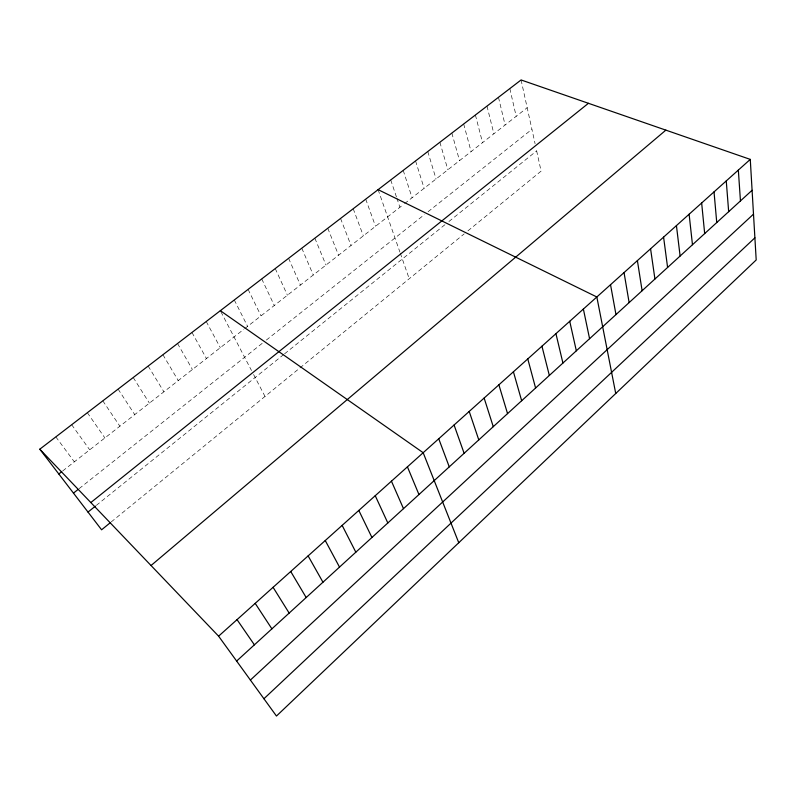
<?xml version="1.0" encoding="UTF-8"?>
<svg xmlns="http://www.w3.org/2000/svg" width="796" height="796" viewBox="0 0 796 796"><rect width="100%" height="100%" fill="white"/><g stroke="black" fill="none" stroke-linecap="round" stroke-linejoin="round"><path stroke-width="0.6" stroke-dasharray="3.98 2.98" d="M111.221 521.937L464.207 233.875M467.899 230.86L541.101 171.13L536.126 148.494M96.326 505.38L283.684 354.538M284.59 353.802L445.083 224.591M448.904 221.517L536.653 150.862M79.162 488.605L262.58 343.056M266.332 340.081L424.437 214.612M428.069 211.726L531.917 129.32M62.695 470.943L243.725 329.385M244.69 328.629L403.662 204.323M404.597 203.587L527.181 107.729M55.839 436.885L74.346 461.839M71.68 424.726L89.709 449.82M87.341 412.716L104.893 437.949M102.813 400.846L119.897 426.218M118.106 389.115L134.733 414.616M133.221 377.523L149.399 403.144M148.156 366.06L163.906 391.801M162.921 354.727L178.244 380.587M177.528 343.524L192.423 369.503M191.955 332.449L206.453 358.538M206.234 321.504L220.313 347.693M220.91 311.773L251.496 370.498M253.586 374.508L265.008 396.438M234.293 299.973L247.596 326.36M248.093 289.386L261.018 315.863M261.735 278.918L274.292 305.485M275.237 268.56L287.426 295.216M288.58 258.322L300.41 285.058M301.793 248.193L313.266 275.008M314.848 238.173L325.982 265.058M327.773 228.263L338.569 255.218M340.559 218.452L351.016 245.486M353.205 208.751L363.344 235.845M365.712 199.149L375.533 226.313M378.1 189.647L399.9 252.063M400.308 253.218L409.224 278.749M390.717 179.966L396.468 197.02M396.846 198.154L399.91 207.249M403.204 170.384L412.089 197.726M415.562 160.911L424.139 188.304M427.78 151.538L436.059 178.981M439.87 142.255L447.859 169.747M451.839 133.081L459.541 160.613M463.68 123.997L471.103 151.578M475.401 115.002L482.545 142.633M486.993 106.107L493.878 133.768M498.475 97.301L505.092 125.002M509.838 88.585L516.186 116.325M521.082 79.958L535.091 143.738"/><path stroke-width="1.19" d="M263.924 698.739L754.897 237.815M250.392 680.063L753.504 214.144M236.631 661.058L752.091 190.284M750.27 159.389L756.2 259.964L276.461 716.042L218.601 636.173L750.27 159.389L521.082 79.958L39.8 449.193L101.599 529.798L110.266 522.723M151.041 565.518L665.864 130.136M88.008 512.077L95.411 506.127M90.834 502.555L588.423 103.301M73.471 493.112L78.217 489.361M58.814 473.988L61.72 471.71M378.1 189.647L596.841 296.988L615.736 393.503M220.343 310.679L423.183 452.715L458.755 542.743M39.8 449.193L218.601 636.173M237.039 619.646L254.392 644.84M255.198 603.358L271.894 628.85M273.088 587.309L289.157 613.079M290.729 571.498L306.181 597.537M308.122 555.907L322.957 582.214M325.256 540.534L339.514 567.09M342.151 525.38L355.832 552.185M358.817 510.435L371.931 537.479M375.244 495.709L387.821 522.972M391.443 481.172L403.492 508.664M407.423 466.844L418.955 494.545M438.735 438.765L449.262 466.854M454.078 425.014L464.118 453.292M469.212 411.442L478.784 439.899M484.137 398.05L493.261 426.676M498.883 384.836L507.55 413.621M513.42 371.792L521.659 400.736M527.778 358.916L535.589 388.02M541.947 346.21L549.34 375.453M555.936 333.673L562.921 363.056M569.737 321.285L576.334 350.807M583.378 309.057L589.577 338.708M610.532 284.709L615.975 314.599M624.044 272.59L629.129 302.589M637.397 260.62L642.113 290.729M650.571 248.8L654.929 279.018M663.585 237.128L667.595 267.446M676.431 225.606L680.112 256.023M689.117 214.233L692.47 244.73M701.654 202.99L704.679 233.586M714.032 191.896L716.748 222.562M726.26 180.931L728.668 211.676M738.34 170.095L740.449 200.92"/></g></svg>
